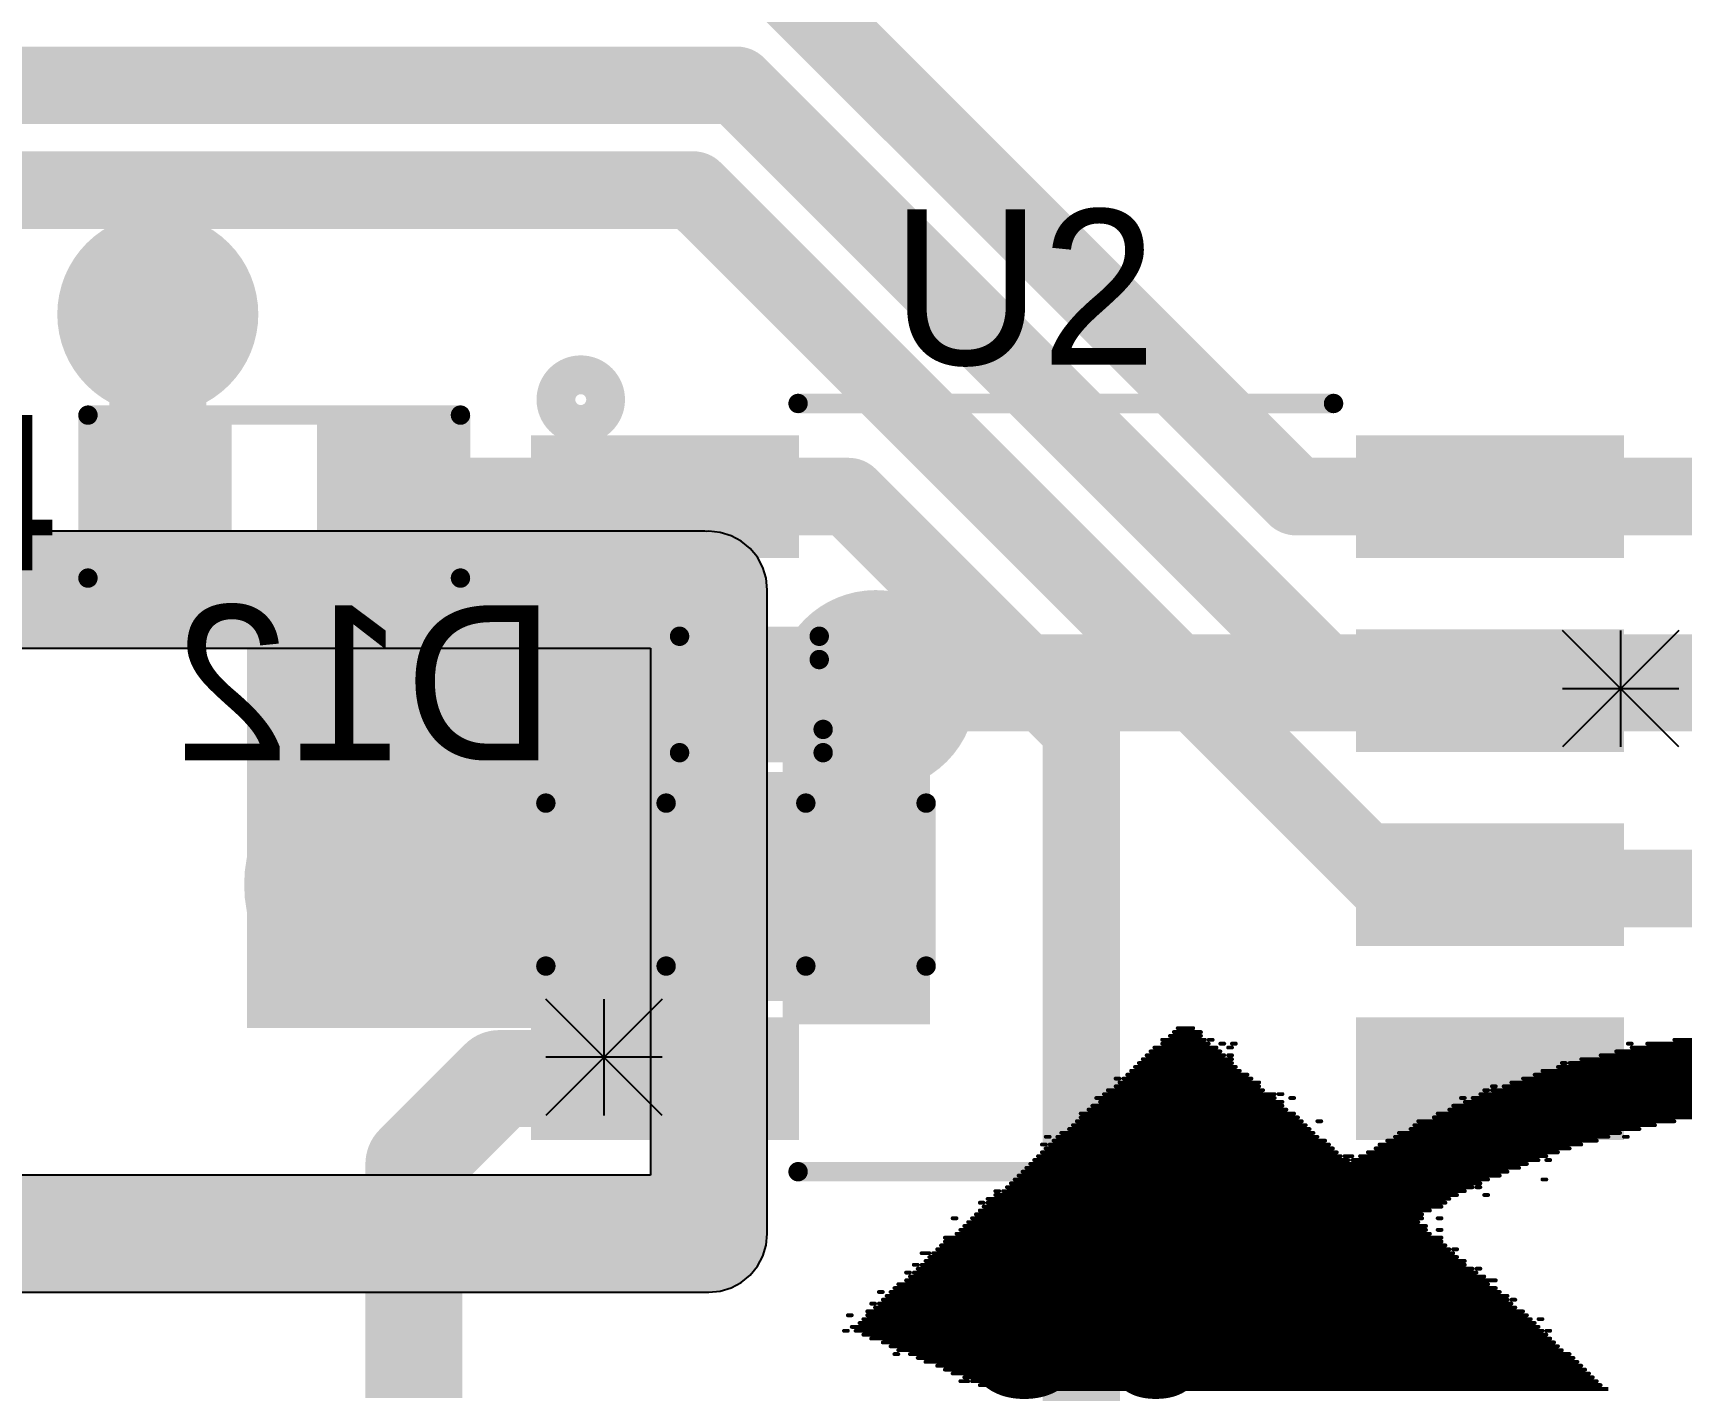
# Model space of a CAD drawing. Header units: millimetres. Extents: x 2.17 to 4.96, y 1.49 to 4.34.
# Drawn here: x 3.3208 to 3.7455, y 3.6315 to 3.9805 of the extents above; entities that cross this region are included whole.
import ezdxf

# ---------------------------------------------------------------- set-up
doc = ezdxf.new("R2010")
doc.units = ezdxf.units.MM
doc.header["$MEASUREMENT"] = 0
for name, color, linetype in [('BottomLayer', 5, 'Continuous'), ('BottomOverlay', 54, 'Continuous'), ('BottomPaste', 16, 'Continuous'), ('BottomSolder', 6, 'Continuous'), ('InternalPlane1', 76, 'Continuous'), ('InternalPlane2', 16, 'Continuous'), ('Mechanical2', 216, 'Continuous'), ('MultiLayer', 9, 'Continuous'), ('TopLayer', 1, 'Continuous'), ('TopOverlay', 2, 'Continuous'), ('TopPaste', 8, 'Continuous'), ('TopSolder', 216, 'Continuous'), ('ViaHoleLayer', 16, 'Continuous')]:
    doc.layers.add(name, color=color, linetype=linetype)

# ---------------------------------------------------------------- blocks, each defined once
blk = doc.blocks.new('SOIC_8_7')
at = {"layer": 'TopLayer'}
for points in [[(-0.13681, 0.08681), (-0.13681, 0.06319), (-0.07579, 0.08681), (-0.07579, 0.06319)], [(0.07579, 0.08681), (0.07579, 0.06319), (0.13681, 0.08681), (0.13681, 0.06319)], [(-0.13681, 0.03681), (-0.13681, 0.01319), (-0.07579, 0.03681), (-0.07579, 0.01319)], [(0.07579, 0.03681), (0.07579, 0.01319), (0.13681, 0.03681), (0.13681, 0.01319)], [(-0.13681, -0.01319), (-0.13681, -0.03681), (-0.07579, -0.01319), (-0.07579, -0.03681)], [(0.07579, -0.01319), (0.07579, -0.03681), (0.13681, -0.01319), (0.13681, -0.03681)], [(-0.13681, -0.06319), (-0.13681, -0.08681), (-0.07579, -0.06319), (-0.07579, -0.08681)], [(0.07579, -0.06319), (0.07579, -0.08681), (0.13681, -0.06319), (0.13681, -0.08681)]]:
    blk.add_solid(points, dxfattribs=at)
at = {"layer": 'TopOverlay'}
for points, const_width in [([(-0.1216, 0.1, 1), (-0.1344, 0.1, 1)], 0.01), ([(-0.1369, 0.1, 1), (-0.1319, 0.1, 1)], 0.005), ([(-0.1241, 0.1, 1), (-0.1191, 0.1, 1)], 0.005), ([(-0.07325, 0.099, 1), (-0.07075, 0.099, 1)], 0.0025), ([(0.06475, 0.099, 1), (0.06725, 0.099, 1)], 0.0025), ([(-0.07325, -0.099, 1), (-0.07075, -0.099, 1)], 0.0025), ([(0.06475, -0.099, 1), (0.06725, -0.099, 1)], 0.0025)]:
    blk.add_lwpolyline(points, format="xyb", close=True, dxfattribs=dict(at, const_width=const_width))
at = {"layer": 'TopOverlay', "const_width": 0.005}
for points in [[(-0.072, 0.099), (0.066, 0.099)], [(-0.072, -0.099), (0.066, -0.099)]]:
    blk.add_lwpolyline(points, dxfattribs=at)
at = {"layer": 'TopPaste'}
for points in [[(-0.13681, 0.08681), (-0.13681, 0.06319), (-0.07579, 0.08681), (-0.07579, 0.06319)], [(0.07579, 0.08681), (0.07579, 0.06319), (0.13681, 0.08681), (0.13681, 0.06319)], [(-0.13681, 0.03681), (-0.13681, 0.01319), (-0.07579, 0.03681), (-0.07579, 0.01319)], [(0.07579, 0.03681), (0.07579, 0.01319), (0.13681, 0.03681), (0.13681, 0.01319)], [(-0.13681, -0.01319), (-0.13681, -0.03681), (-0.07579, -0.01319), (-0.07579, -0.03681)], [(0.07579, -0.01319), (0.07579, -0.03681), (0.13681, -0.01319), (0.13681, -0.03681)], [(-0.13681, -0.06319), (-0.13681, -0.08681), (-0.07579, -0.06319), (-0.07579, -0.08681)], [(0.07579, -0.06319), (0.07579, -0.08681), (0.13681, -0.06319), (0.13681, -0.08681)]]:
    blk.add_solid(points, dxfattribs=at)
at = {"layer": 'TopSolder'}
for points in [[(-0.14081, 0.09081), (-0.14081, 0.05919), (-0.07179, 0.09081), (-0.07179, 0.05919)], [(0.07179, 0.09081), (0.07179, 0.05919), (0.14081, 0.09081), (0.14081, 0.05919)], [(-0.14081, 0.04081), (-0.14081, 0.00919), (-0.07179, 0.04081), (-0.07179, 0.00919)], [(0.07179, 0.04081), (0.07179, 0.00919), (0.14081, 0.04081), (0.14081, 0.00919)], [(-0.14081, -0.00919), (-0.14081, -0.04081), (-0.07179, -0.00919), (-0.07179, -0.04081)], [(0.07179, -0.00919), (0.07179, -0.04081), (0.14081, -0.00919), (0.14081, -0.04081)], [(-0.14081, -0.05919), (-0.14081, -0.09081), (-0.07179, -0.05919), (-0.07179, -0.09081)], [(0.07179, -0.05919), (0.07179, -0.09081), (0.14081, -0.05919), (0.14081, -0.09081)]]:
    blk.add_solid(points, dxfattribs=at)
blk = doc.blocks.new('R__0603_22')
at = {"layer": 'TopLayer'}
for points in [[(-0.045, 0.0175), (-0.045, -0.0175), (-0.015, 0.0175), (-0.015, -0.0175)], [(0.015, 0.0175), (0.015, -0.0175), (0.045, 0.0175), (0.045, -0.0175)]]:
    blk.add_solid(points, dxfattribs=at)
at = {"layer": 'TopOverlay', "const_width": 0.005}
for points in [[(0.048, 0.021), (-0.048, 0.021)], [(-0.048, 0.021), (-0.048, -0.021)], [(0.048, 0.021), (0.048, -0.021)], [(0.048, -0.021), (-0.048, -0.021)]]:
    blk.add_lwpolyline(points, dxfattribs=at)
at = {"layer": 'TopOverlay', "const_width": 0.0025}
for points in [[(-0.04925, 0.021, 1), (-0.04675, 0.021, 1)], [(-0.04925, 0.021, 1), (-0.04675, 0.021, 1)], [(0.04675, 0.021, 1), (0.04925, 0.021, 1)], [(0.04675, 0.021, 1), (0.04925, 0.021, 1)], [(-0.04925, -0.021, 1), (-0.04675, -0.021, 1)], [(-0.04925, -0.021, 1), (-0.04675, -0.021, 1)], [(0.04675, -0.021, 1), (0.04925, -0.021, 1)], [(0.04675, -0.021, 1), (0.04925, -0.021, 1)]]:
    blk.add_lwpolyline(points, format="xyb", close=True, dxfattribs=at)
at = {"layer": 'TopPaste'}
for points in [[(-0.045, 0.0175), (-0.045, -0.0175), (-0.015, 0.0175), (-0.015, -0.0175)], [(0.015, 0.0175), (0.015, -0.0175), (0.045, 0.0175), (0.045, -0.0175)]]:
    blk.add_solid(points, dxfattribs=at)
at = {"layer": 'TopSolder'}
for points in [[(-0.049, 0.0215), (-0.049, -0.0215), (-0.011, 0.0215), (-0.011, -0.0215)], [(0.011, 0.0215), (0.011, -0.0215), (0.049, 0.0215), (0.049, -0.0215)]]:
    blk.add_solid(points, dxfattribs=at)
blk = doc.blocks.new('SOD_923_B_27')
at = {"layer": 'BottomLayer'}
for points in [[(-0.00945, 0.00531), (-0.02362, 0.00531), (-0.00945, -0.00531), (-0.02362, -0.00531)], [(0.02362, 0.00531), (0.00945, 0.00531), (0.02362, -0.00531), (0.00945, -0.00531)]]:
    blk.add_solid(points, dxfattribs=at)
at = {"layer": 'BottomOverlay', "const_width": 0.005}
for points in [[(-0.019, 0.015), (0.017, 0.015)], [(0.017, 0.009), (0.017, 0.015)], [(0.018, -0.015), (0.018, -0.009)], [(-0.019, -0.015), (0.018, -0.015)]]:
    blk.add_lwpolyline(points, dxfattribs=at)
at = {"layer": 'BottomOverlay', "const_width": 0.0025}
for points in [[(-0.02025, 0.015, 1), (-0.01775, 0.015, 1)], [(0.01575, 0.015, 1), (0.01825, 0.015, 1)], [(0.01575, 0.015, 1), (0.01825, 0.015, 1)], [(0.01575, 0.009, 1), (0.01825, 0.009, 1)], [(0.01675, -0.009, 1), (0.01925, -0.009, 1)], [(-0.02025, -0.015, 1), (-0.01775, -0.015, 1)], [(0.01675, -0.015, 1), (0.01925, -0.015, 1)], [(0.01675, -0.015, 1), (0.01925, -0.015, 1)]]:
    blk.add_lwpolyline(points, format="xyb", close=True, dxfattribs=at)
at = {"layer": 'BottomOverlay'}
for points in [[(-0.04401, 0.007), (-0.01701, 0.007), (-0.04401, 0.017), (-0.01701, 0.017)], [(-0.04401, -0.017), (-0.02501, -0.017), (-0.04401, 0.017), (-0.02501, 0.017)], [(-0.04401, -0.017), (-0.01701, -0.017), (-0.04401, -0.007), (-0.01701, -0.007)]]:
    blk.add_solid(points, dxfattribs=at)
at = {"layer": 'BottomPaste'}
for points in [[(-0.00945, 0.00531), (-0.02362, 0.00531), (-0.00945, -0.00531), (-0.02362, -0.00531)], [(0.02362, 0.00531), (0.00945, 0.00531), (0.02362, -0.00531), (0.00945, -0.00531)]]:
    blk.add_solid(points, dxfattribs=at)
at = {"layer": 'BottomSolder'}
for points in [[(-0.00545, 0.00931), (-0.02762, 0.00931), (-0.00545, -0.00931), (-0.02762, -0.00931)], [(0.02762, 0.00931), (0.00545, 0.00931), (0.02762, -0.00931), (0.00545, -0.00931)]]:
    blk.add_solid(points, dxfattribs=at)
blk = doc.blocks.new('C__0603_B_30')
at = {"layer": 'BottomLayer'}
for points in [[(-0.015, -0.0175), (-0.015, 0.0175), (-0.045, -0.0175), (-0.045, 0.0175)], [(0.045, -0.0175), (0.045, 0.0175), (0.015, -0.0175), (0.015, 0.0175)]]:
    blk.add_solid(points, dxfattribs=at)
at = {"layer": 'BottomOverlay', "const_width": 0.005}
for points in [[(-0.049, -0.021), (-0.049, 0.021)], [(-0.049, 0.021), (-0.018, 0.021)], [(0.018, 0.021), (0.049, 0.021)], [(0.049, -0.021), (0.049, 0.021)], [(-0.049, -0.021), (-0.018, -0.021)], [(0.018, -0.021), (0.049, -0.021)]]:
    blk.add_lwpolyline(points, dxfattribs=at)
at = {"layer": 'BottomOverlay', "const_width": 0.0025}
for points in [[(-0.05025, 0.021, 1), (-0.04775, 0.021, 1)], [(-0.05025, 0.021, 1), (-0.04775, 0.021, 1)], [(-0.01925, 0.021, 1), (-0.01675, 0.021, 1)], [(0.01675, 0.021, 1), (0.01925, 0.021, 1)], [(0.04775, 0.021, 1), (0.05025, 0.021, 1)], [(0.04775, 0.021, 1), (0.05025, 0.021, 1)], [(-0.05025, -0.021, 1), (-0.04775, -0.021, 1)], [(-0.05025, -0.021, 1), (-0.04775, -0.021, 1)], [(-0.01925, -0.021, 1), (-0.01675, -0.021, 1)], [(0.01675, -0.021, 1), (0.01925, -0.021, 1)], [(0.04775, -0.021, 1), (0.05025, -0.021, 1)], [(0.04775, -0.021, 1), (0.05025, -0.021, 1)]]:
    blk.add_lwpolyline(points, format="xyb", close=True, dxfattribs=at)
at = {"layer": 'BottomPaste'}
for points in [[(-0.015, -0.0175), (-0.015, 0.0175), (-0.045, -0.0175), (-0.045, 0.0175)], [(0.045, -0.0175), (0.045, 0.0175), (0.015, -0.0175), (0.015, 0.0175)]]:
    blk.add_solid(points, dxfattribs=at)
at = {"layer": 'BottomSolder'}
for points in [[(-0.01264, -0.01986), (-0.01264, 0.01986), (-0.04736, -0.01986), (-0.04736, 0.01986)], [(0.04736, -0.01986), (0.04736, 0.01986), (0.01264, -0.01986), (0.01264, 0.01986)]]:
    blk.add_solid(points, dxfattribs=at)

msp = doc.modelspace()

# ---------------------------------------------------------------- linework, layer by layer
at = {"layer": 'BottomLayer'}
for points, const_width in [([(3.34709, 3.908, 1), (3.35891, 3.908, 1)], 0.01181), ([(3.53209, 3.811, 1), (3.54391, 3.811, 1)], 0.01181), ([(3.53975, 3.811, 1), (3.55225, 3.811, 1)], 0.0125), ([(3.54175, 3.813, 1), (3.55425, 3.813, 1)], 0.0125), ([(3.54175, 3.813, 1), (3.55425, 3.813, 1)], 0.0125), ([(3.39525, 3.761, 1), (3.42675, 3.761, 1)], 0.0315), ([(3.3985, 3.761, 1), (3.4235, 3.761, 1)], 0.025), ([(3.4595, 3.761, 1), (3.4845, 3.761, 1)], 0.025)]:
    msp.add_lwpolyline(points, format="xyb", close=True, dxfattribs=dict(at, const_width=const_width))
for points, const_width in [([(3.546, 3.811), (3.548, 3.813)], 0.025), ([(3.548, 3.813), (3.772, 3.813)], 0.025), ([(3.411, 3.761), (3.472, 3.761)], 0.05)]:
    msp.add_lwpolyline(points, dxfattribs=dict(at, const_width=const_width))
for points in [[(3.376, 3.724), (3.499, 3.724), (3.376, 3.827), (3.499, 3.827)], [(3.514, 3.725), (3.552, 3.725), (3.514, 3.827), (3.552, 3.827)]]:
    msp.add_solid(points, dxfattribs=at)
at = {"layer": 'BottomOverlay'}
for p, q in [((3.745, 3.82649), (3.71501, 3.7965)), ((3.745, 3.7965), (3.71501, 3.82649)), ((3.73, 3.7965), (3.73, 3.82649)), ((3.745, 3.81149), (3.71501, 3.81149)), ((3.483, 3.73149), (3.45301, 3.7015)), ((3.483, 3.7015), (3.45301, 3.73149)), ((3.468, 3.7015), (3.468, 3.73149)), ((3.483, 3.71649), (3.45301, 3.71649))]:
    msp.add_line(p, q, dxfattribs=at)
at = {"layer": 'BottomOverlay', "const_width": 0.001}
for points in [[(3.61183, 3.721), (3.62283, 3.721)], [(3.61383, 3.722), (3.62183, 3.722)], [(3.61483, 3.723), (3.62183, 3.723)], [(3.61583, 3.724), (3.61983, 3.724)], [(3.62383, 3.721), (3.62483, 3.721)], [(3.74383, 3.721), (3.81783, 3.721)], [(3.60683, 3.716), (3.62983, 3.716)], [(3.60783, 3.717), (3.62783, 3.717)], [(3.60883, 3.718), (3.62683, 3.718)], [(3.60983, 3.719), (3.62583, 3.719)], [(3.61183, 3.72), (3.62383, 3.72)], [(3.62683, 3.72), (3.62783, 3.72)], [(3.62883, 3.719), (3.62983, 3.719)], [(3.62883, 3.717), (3.62983, 3.717)], [(3.62983, 3.72), (3.63083, 3.72)], [(3.71983, 3.716), (3.84183, 3.716)], [(3.72483, 3.717), (3.83783, 3.717)], [(3.72883, 3.718), (3.83383, 3.718)], [(3.73183, 3.72), (3.73283, 3.72)], [(3.73283, 3.719), (3.82983, 3.719)], [(3.73683, 3.72), (3.82483, 3.72)], [(3.60283, 3.712), (3.63383, 3.712)], [(3.60383, 3.713), (3.63183, 3.713)], [(3.60483, 3.714), (3.63083, 3.714)], [(3.60583, 3.715), (3.62983, 3.715)], [(3.70783, 3.712), (3.85583, 3.712)], [(3.70983, 3.713), (3.85183, 3.713)], [(3.71383, 3.714), (3.84883, 3.714)], [(3.71483, 3.715), (3.71583, 3.715)], [(3.71683, 3.715), (3.84583, 3.715)], [(3.59783, 3.708), (3.63783, 3.708)], [(3.59983, 3.711), (3.60083, 3.711)], [(3.59983, 3.709), (3.63683, 3.709)], [(3.60083, 3.71), (3.63683, 3.71)], [(3.60183, 3.711), (3.63483, 3.711)], [(3.69483, 3.708), (3.69583, 3.708)], [(3.69683, 3.709), (3.69783, 3.709)], [(3.69683, 3.708), (3.86583, 3.708)], [(3.69983, 3.709), (3.86283, 3.709)], [(3.70183, 3.71), (3.85983, 3.71)], [(3.70483, 3.711), (3.85783, 3.711)], [(3.59383, 3.704), (3.64283, 3.704)], [(3.59483, 3.706), (3.64083, 3.706)], [(3.59583, 3.705), (3.64283, 3.705)], [(3.59683, 3.707), (3.64083, 3.707)], [(3.64183, 3.707), (3.64283, 3.707)], [(3.64483, 3.706), (3.64583, 3.706)], [(3.68683, 3.704), (3.87583, 3.704)], [(3.68883, 3.706), (3.68983, 3.706)], [(3.68983, 3.705), (3.87283, 3.705)], [(3.69183, 3.706), (3.87083, 3.706)], [(3.69383, 3.707), (3.86883, 3.707)], [(3.58883, 3.699), (3.64883, 3.699)], [(3.58983, 3.7), (3.64783, 3.7)], [(3.59083, 3.702), (3.64583, 3.702)], [(3.59083, 3.701), (3.64683, 3.701)], [(3.59283, 3.703), (3.64383, 3.703)], [(3.65183, 3.7), (3.65283, 3.7)], [(3.67683, 3.699), (3.73883, 3.699)], [(3.67783, 3.7), (3.74383, 3.7)], [(3.68183, 3.701), (3.75083, 3.701)], [(3.68283, 3.702), (3.75883, 3.702)], [(3.68583, 3.703), (3.76783, 3.703)], [(3.58183, 3.696), (3.58283, 3.696)], [(3.58383, 3.695), (3.65383, 3.695)], [(3.58483, 3.696), (3.65183, 3.696)], [(3.58583, 3.697), (3.65083, 3.697)], [(3.58783, 3.698), (3.64983, 3.698)], [(3.66983, 3.695), (3.72383, 3.695)], [(3.67183, 3.696), (3.72683, 3.696)], [(3.67283, 3.697), (3.72983, 3.697)], [(3.67583, 3.698), (3.73483, 3.698)], [(3.73083, 3.696), (3.73183, 3.696)], [(3.57983, 3.691), (3.65783, 3.691)], [(3.58083, 3.694), (3.58183, 3.694)], [(3.58083, 3.692), (3.65683, 3.692)], [(3.58183, 3.693), (3.65583, 3.693)], [(3.58283, 3.694), (3.65483, 3.694)], [(3.65883, 3.691), (3.66083, 3.691)], [(3.66283, 3.691), (3.71083, 3.691)], [(3.66483, 3.692), (3.71383, 3.692)], [(3.66683, 3.693), (3.71683, 3.693)], [(3.66783, 3.694), (3.71983, 3.694)], [(3.57583, 3.687), (3.70083, 3.687)], [(3.57683, 3.688), (3.70383, 3.688)], [(3.57783, 3.689), (3.70583, 3.689)], [(3.57883, 3.69), (3.65983, 3.69)], [(3.66083, 3.69), (3.70883, 3.69)], [(3.71083, 3.69), (3.71183, 3.69)], [(3.56883, 3.682), (3.56983, 3.682)], [(3.57083, 3.682), (3.68983, 3.682)], [(3.57183, 3.683), (3.69183, 3.683)], [(3.57283, 3.684), (3.69383, 3.684)], [(3.57383, 3.685), (3.69583, 3.685)], [(3.57483, 3.686), (3.69883, 3.686)], [(3.69283, 3.683), (3.69383, 3.683)], [(3.70983, 3.685), (3.71083, 3.685)], [(3.56483, 3.679), (3.56583, 3.679)], [(3.56583, 3.678), (3.68383, 3.678)], [(3.56683, 3.68), (3.68583, 3.68)], [(3.56683, 3.679), (3.68483, 3.679)], [(3.56883, 3.681), (3.68783, 3.681)], [(3.69483, 3.681), (3.69583, 3.681)], [(3.55783, 3.675), (3.55883, 3.675)], [(3.56183, 3.674), (3.67783, 3.674)], [(3.56283, 3.675), (3.67883, 3.675)], [(3.56383, 3.676), (3.67883, 3.676)], [(3.56483, 3.677), (3.68083, 3.677)], [(3.68283, 3.675), (3.68383, 3.675)], [(3.55583, 3.67), (3.68383, 3.67)], [(3.55883, 3.671), (3.68083, 3.671)], [(3.55983, 3.672), (3.67983, 3.672)], [(3.56083, 3.673), (3.67983, 3.673)], [(3.68283, 3.672), (3.68383, 3.672)], [(3.54983, 3.666), (3.55183, 3.666)], [(3.55183, 3.665), (3.68783, 3.665)], [(3.55283, 3.666), (3.68683, 3.666)], [(3.55383, 3.667), (3.68583, 3.667)], [(3.55483, 3.668), (3.68483, 3.668)], [(3.55583, 3.669), (3.68383, 3.669)], [(3.68683, 3.667), (3.68783, 3.667)], [(3.54583, 3.661), (3.54683, 3.661)], [(3.54783, 3.663), (3.54883, 3.663)], [(3.54783, 3.661), (3.69283, 3.661)], [(3.54883, 3.662), (3.69183, 3.662)], [(3.54983, 3.663), (3.68983, 3.663)], [(3.55083, 3.664), (3.68983, 3.664)], [(3.69283, 3.662), (3.69383, 3.662)], [(3.54283, 3.657), (3.69783, 3.657)], [(3.54383, 3.658), (3.69583, 3.658)], [(3.54583, 3.659), (3.69783, 3.659)], [(3.54683, 3.66), (3.69483, 3.66)], [(3.53683, 3.653), (3.53783, 3.653)], [(3.53883, 3.656), (3.53983, 3.656)], [(3.53883, 3.653), (3.70183, 3.653)], [(3.53983, 3.654), (3.70083, 3.654)], [(3.54083, 3.655), (3.70083, 3.655)], [(3.54183, 3.656), (3.69883, 3.656)], [(3.70183, 3.654), (3.70283, 3.654)], [(3.53083, 3.65), (3.53183, 3.65)], [(3.53383, 3.648), (3.70783, 3.648)], [(3.53483, 3.649), (3.70683, 3.649)], [(3.53583, 3.651), (3.70483, 3.651)], [(3.53583, 3.65), (3.70583, 3.65)], [(3.53783, 3.652), (3.70283, 3.652)], [(3.70883, 3.649), (3.70983, 3.649)], [(3.52983, 3.646), (3.53083, 3.646)], [(3.53183, 3.647), (3.70883, 3.647)], [(3.53283, 3.646), (3.70983, 3.646)], [(3.53483, 3.645), (3.71083, 3.645)], [(3.53683, 3.644), (3.71183, 3.644)], [(3.71083, 3.646), (3.71183, 3.646)], [(3.53983, 3.643), (3.71283, 3.643)], [(3.54183, 3.642), (3.71383, 3.642)], [(3.54283, 3.64), (3.54383, 3.64)], [(3.54383, 3.641), (3.71483, 3.641)], [(3.54683, 3.64), (3.71683, 3.64)], [(3.54883, 3.639), (3.71783, 3.639)], [(3.55083, 3.638), (3.71883, 3.638)], [(3.55383, 3.637), (3.71983, 3.637)], [(3.55583, 3.636), (3.72083, 3.636)], [(3.55783, 3.635), (3.72183, 3.635)], [(3.55983, 3.633), (3.56183, 3.633)], [(3.56083, 3.634), (3.72283, 3.634)], [(3.56283, 3.633), (3.72383, 3.633)], [(3.56483, 3.632), (3.72483, 3.632)], [(3.56783, 3.631), (3.72683, 3.631)]]:
    msp.add_lwpolyline(points, dxfattribs=at)
at = {"layer": 'BottomOverlay', "const_width": 0.0005}
for points in [[(3.61158, 3.721, 1), (3.61208, 3.721, 1)], [(3.61358, 3.722, 1), (3.61408, 3.722, 1)], [(3.61458, 3.723, 1), (3.61508, 3.723, 1)], [(3.61558, 3.724, 1), (3.61608, 3.724, 1)], [(3.61958, 3.724, 1), (3.62008, 3.724, 1)], [(3.62158, 3.723, 1), (3.62208, 3.723, 1)], [(3.62158, 3.722, 1), (3.62208, 3.722, 1)], [(3.62258, 3.721, 1), (3.62308, 3.721, 1)], [(3.62358, 3.721, 1), (3.62408, 3.721, 1)], [(3.62458, 3.721, 1), (3.62508, 3.721, 1)], [(3.74358, 3.721, 1), (3.74408, 3.721, 1)], [(3.60658, 3.716, 1), (3.60708, 3.716, 1)], [(3.60758, 3.717, 1), (3.60808, 3.717, 1)], [(3.60858, 3.718, 1), (3.60908, 3.718, 1)], [(3.60958, 3.719, 1), (3.61008, 3.719, 1)], [(3.61158, 3.72, 1), (3.61208, 3.72, 1)], [(3.62358, 3.72, 1), (3.62408, 3.72, 1)], [(3.62558, 3.719, 1), (3.62608, 3.719, 1)], [(3.62658, 3.72, 1), (3.62708, 3.72, 1)], [(3.62658, 3.718, 1), (3.62708, 3.718, 1)], [(3.62758, 3.72, 1), (3.62808, 3.72, 1)], [(3.62758, 3.717, 1), (3.62808, 3.717, 1)], [(3.62858, 3.719, 1), (3.62908, 3.719, 1)], [(3.62858, 3.717, 1), (3.62908, 3.717, 1)], [(3.62958, 3.72, 1), (3.63008, 3.72, 1)], [(3.62958, 3.719, 1), (3.63008, 3.719, 1)], [(3.62958, 3.717, 1), (3.63008, 3.717, 1)], [(3.62958, 3.716, 1), (3.63008, 3.716, 1)], [(3.63058, 3.72, 1), (3.63108, 3.72, 1)], [(3.71958, 3.716, 1), (3.72008, 3.716, 1)], [(3.72458, 3.717, 1), (3.72508, 3.717, 1)], [(3.72858, 3.718, 1), (3.72908, 3.718, 1)], [(3.73158, 3.72, 1), (3.73208, 3.72, 1)], [(3.73258, 3.72, 1), (3.73308, 3.72, 1)], [(3.73258, 3.719, 1), (3.73308, 3.719, 1)], [(3.73658, 3.72, 1), (3.73708, 3.72, 1)], [(3.60258, 3.712, 1), (3.60308, 3.712, 1)], [(3.60358, 3.713, 1), (3.60408, 3.713, 1)], [(3.60458, 3.714, 1), (3.60508, 3.714, 1)], [(3.60558, 3.715, 1), (3.60608, 3.715, 1)], [(3.62958, 3.715, 1), (3.63008, 3.715, 1)], [(3.63058, 3.714, 1), (3.63108, 3.714, 1)], [(3.63158, 3.713, 1), (3.63208, 3.713, 1)], [(3.63358, 3.712, 1), (3.63408, 3.712, 1)], [(3.70758, 3.712, 1), (3.70808, 3.712, 1)], [(3.70958, 3.713, 1), (3.71008, 3.713, 1)], [(3.71358, 3.714, 1), (3.71408, 3.714, 1)], [(3.71458, 3.715, 1), (3.71508, 3.715, 1)], [(3.71558, 3.715, 1), (3.71608, 3.715, 1)], [(3.71658, 3.715, 1), (3.71708, 3.715, 1)], [(3.59758, 3.708, 1), (3.59808, 3.708, 1)], [(3.59958, 3.711, 1), (3.60008, 3.711, 1)], [(3.59958, 3.709, 1), (3.60008, 3.709, 1)], [(3.60058, 3.711, 1), (3.60108, 3.711, 1)], [(3.60058, 3.71, 1), (3.60108, 3.71, 1)], [(3.60158, 3.711, 1), (3.60208, 3.711, 1)], [(3.63458, 3.711, 1), (3.63508, 3.711, 1)], [(3.63658, 3.71, 1), (3.63708, 3.71, 1)], [(3.63658, 3.709, 1), (3.63708, 3.709, 1)], [(3.63758, 3.708, 1), (3.63808, 3.708, 1)], [(3.69458, 3.708, 1), (3.69508, 3.708, 1)], [(3.69558, 3.708, 1), (3.69608, 3.708, 1)], [(3.69658, 3.709, 1), (3.69708, 3.709, 1)], [(3.69658, 3.708, 1), (3.69708, 3.708, 1)], [(3.69758, 3.709, 1), (3.69808, 3.709, 1)], [(3.69958, 3.709, 1), (3.70008, 3.709, 1)], [(3.70158, 3.71, 1), (3.70208, 3.71, 1)], [(3.70458, 3.711, 1), (3.70508, 3.711, 1)], [(3.59358, 3.704, 1), (3.59408, 3.704, 1)], [(3.59458, 3.706, 1), (3.59508, 3.706, 1)], [(3.59558, 3.705, 1), (3.59608, 3.705, 1)], [(3.59658, 3.707, 1), (3.59708, 3.707, 1)], [(3.64058, 3.707, 1), (3.64108, 3.707, 1)], [(3.64058, 3.706, 1), (3.64108, 3.706, 1)], [(3.64158, 3.707, 1), (3.64208, 3.707, 1)], [(3.64258, 3.707, 1), (3.64308, 3.707, 1)], [(3.64258, 3.705, 1), (3.64308, 3.705, 1)], [(3.64258, 3.704, 1), (3.64308, 3.704, 1)], [(3.64458, 3.706, 1), (3.64508, 3.706, 1)], [(3.64558, 3.706, 1), (3.64608, 3.706, 1)], [(3.68658, 3.704, 1), (3.68708, 3.704, 1)], [(3.68858, 3.706, 1), (3.68908, 3.706, 1)], [(3.68958, 3.706, 1), (3.69008, 3.706, 1)], [(3.68958, 3.705, 1), (3.69008, 3.705, 1)], [(3.69158, 3.706, 1), (3.69208, 3.706, 1)], [(3.69358, 3.707, 1), (3.69408, 3.707, 1)], [(3.58858, 3.699, 1), (3.58908, 3.699, 1)], [(3.58958, 3.7, 1), (3.59008, 3.7, 1)], [(3.59058, 3.702, 1), (3.59108, 3.702, 1)], [(3.59058, 3.701, 1), (3.59108, 3.701, 1)], [(3.59258, 3.703, 1), (3.59308, 3.703, 1)], [(3.64358, 3.703, 1), (3.64408, 3.703, 1)], [(3.64558, 3.702, 1), (3.64608, 3.702, 1)], [(3.64658, 3.701, 1), (3.64708, 3.701, 1)], [(3.64758, 3.7, 1), (3.64808, 3.7, 1)], [(3.64858, 3.699, 1), (3.64908, 3.699, 1)], [(3.65158, 3.7, 1), (3.65208, 3.7, 1)], [(3.65258, 3.7, 1), (3.65308, 3.7, 1)], [(3.67658, 3.699, 1), (3.67708, 3.699, 1)], [(3.67758, 3.7, 1), (3.67808, 3.7, 1)], [(3.68158, 3.701, 1), (3.68208, 3.701, 1)], [(3.68258, 3.702, 1), (3.68308, 3.702, 1)], [(3.68558, 3.703, 1), (3.68608, 3.703, 1)], [(3.73858, 3.699, 1), (3.73908, 3.699, 1)], [(3.74358, 3.7, 1), (3.74408, 3.7, 1)], [(3.58158, 3.696, 1), (3.58208, 3.696, 1)], [(3.58258, 3.696, 1), (3.58308, 3.696, 1)], [(3.58358, 3.695, 1), (3.58408, 3.695, 1)], [(3.58458, 3.696, 1), (3.58508, 3.696, 1)], [(3.58558, 3.697, 1), (3.58608, 3.697, 1)], [(3.58758, 3.698, 1), (3.58808, 3.698, 1)], [(3.64958, 3.698, 1), (3.65008, 3.698, 1)], [(3.65058, 3.697, 1), (3.65108, 3.697, 1)], [(3.65158, 3.696, 1), (3.65208, 3.696, 1)], [(3.65358, 3.695, 1), (3.65408, 3.695, 1)], [(3.66958, 3.695, 1), (3.67008, 3.695, 1)], [(3.67158, 3.696, 1), (3.67208, 3.696, 1)], [(3.67258, 3.697, 1), (3.67308, 3.697, 1)], [(3.67558, 3.698, 1), (3.67608, 3.698, 1)], [(3.72358, 3.695, 1), (3.72408, 3.695, 1)], [(3.72658, 3.696, 1), (3.72708, 3.696, 1)], [(3.72958, 3.697, 1), (3.73008, 3.697, 1)], [(3.73058, 3.696, 1), (3.73108, 3.696, 1)], [(3.73158, 3.696, 1), (3.73208, 3.696, 1)], [(3.73458, 3.698, 1), (3.73508, 3.698, 1)], [(3.57958, 3.691, 1), (3.58008, 3.691, 1)], [(3.58058, 3.694, 1), (3.58108, 3.694, 1)], [(3.58058, 3.692, 1), (3.58108, 3.692, 1)], [(3.58158, 3.694, 1), (3.58208, 3.694, 1)], [(3.58158, 3.693, 1), (3.58208, 3.693, 1)], [(3.58258, 3.694, 1), (3.58308, 3.694, 1)], [(3.65458, 3.694, 1), (3.65508, 3.694, 1)], [(3.65558, 3.693, 1), (3.65608, 3.693, 1)], [(3.65658, 3.692, 1), (3.65708, 3.692, 1)], [(3.65758, 3.691, 1), (3.65808, 3.691, 1)], [(3.65858, 3.691, 1), (3.65908, 3.691, 1)], [(3.66058, 3.691, 1), (3.66108, 3.691, 1)], [(3.66258, 3.691, 1), (3.66308, 3.691, 1)], [(3.66458, 3.692, 1), (3.66508, 3.692, 1)], [(3.66658, 3.693, 1), (3.66708, 3.693, 1)], [(3.66758, 3.694, 1), (3.66808, 3.694, 1)], [(3.71058, 3.691, 1), (3.71108, 3.691, 1)], [(3.71358, 3.692, 1), (3.71408, 3.692, 1)], [(3.71658, 3.693, 1), (3.71708, 3.693, 1)], [(3.71958, 3.694, 1), (3.72008, 3.694, 1)], [(3.57558, 3.687, 1), (3.57608, 3.687, 1)], [(3.57658, 3.688, 1), (3.57708, 3.688, 1)], [(3.57758, 3.689, 1), (3.57808, 3.689, 1)], [(3.57858, 3.69, 1), (3.57908, 3.69, 1)], [(3.65958, 3.69, 1), (3.66008, 3.69, 1)], [(3.66058, 3.69, 1), (3.66108, 3.69, 1)], [(3.70058, 3.687, 1), (3.70108, 3.687, 1)], [(3.70358, 3.688, 1), (3.70408, 3.688, 1)], [(3.70558, 3.689, 1), (3.70608, 3.689, 1)], [(3.70858, 3.69, 1), (3.70908, 3.69, 1)], [(3.71058, 3.69, 1), (3.71108, 3.69, 1)], [(3.71158, 3.69, 1), (3.71208, 3.69, 1)], [(3.56858, 3.682, 1), (3.56908, 3.682, 1)], [(3.56958, 3.682, 1), (3.57008, 3.682, 1)], [(3.57058, 3.682, 1), (3.57108, 3.682, 1)], [(3.57158, 3.683, 1), (3.57208, 3.683, 1)], [(3.57258, 3.684, 1), (3.57308, 3.684, 1)], [(3.57358, 3.685, 1), (3.57408, 3.685, 1)], [(3.57458, 3.686, 1), (3.57508, 3.686, 1)], [(3.68958, 3.682, 1), (3.69008, 3.682, 1)], [(3.69158, 3.683, 1), (3.69208, 3.683, 1)], [(3.69258, 3.683, 1), (3.69308, 3.683, 1)], [(3.69358, 3.684, 1), (3.69408, 3.684, 1)], [(3.69358, 3.683, 1), (3.69408, 3.683, 1)], [(3.69558, 3.685, 1), (3.69608, 3.685, 1)], [(3.69858, 3.686, 1), (3.69908, 3.686, 1)], [(3.70958, 3.685, 1), (3.71008, 3.685, 1)], [(3.71058, 3.685, 1), (3.71108, 3.685, 1)], [(3.56458, 3.679, 1), (3.56508, 3.679, 1)], [(3.56558, 3.679, 1), (3.56608, 3.679, 1)], [(3.56558, 3.678, 1), (3.56608, 3.678, 1)], [(3.56658, 3.68, 1), (3.56708, 3.68, 1)], [(3.56658, 3.679, 1), (3.56708, 3.679, 1)], [(3.56858, 3.681, 1), (3.56908, 3.681, 1)], [(3.68358, 3.678, 1), (3.68408, 3.678, 1)], [(3.68458, 3.679, 1), (3.68508, 3.679, 1)], [(3.68558, 3.68, 1), (3.68608, 3.68, 1)], [(3.68758, 3.681, 1), (3.68808, 3.681, 1)], [(3.69458, 3.681, 1), (3.69508, 3.681, 1)], [(3.69558, 3.681, 1), (3.69608, 3.681, 1)], [(3.55758, 3.675, 1), (3.55808, 3.675, 1)], [(3.55858, 3.675, 1), (3.55908, 3.675, 1)], [(3.56158, 3.674, 1), (3.56208, 3.674, 1)], [(3.56258, 3.675, 1), (3.56308, 3.675, 1)], [(3.56358, 3.676, 1), (3.56408, 3.676, 1)], [(3.56458, 3.677, 1), (3.56508, 3.677, 1)], [(3.67758, 3.674, 1), (3.67808, 3.674, 1)], [(3.67858, 3.676, 1), (3.67908, 3.676, 1)], [(3.67858, 3.675, 1), (3.67908, 3.675, 1)], [(3.68058, 3.677, 1), (3.68108, 3.677, 1)], [(3.68258, 3.675, 1), (3.68308, 3.675, 1)], [(3.68358, 3.675, 1), (3.68408, 3.675, 1)], [(3.55558, 3.67, 1), (3.55608, 3.67, 1)], [(3.55858, 3.671, 1), (3.55908, 3.671, 1)], [(3.55958, 3.672, 1), (3.56008, 3.672, 1)], [(3.56058, 3.673, 1), (3.56108, 3.673, 1)], [(3.67958, 3.673, 1), (3.68008, 3.673, 1)], [(3.67958, 3.672, 1), (3.68008, 3.672, 1)], [(3.68058, 3.671, 1), (3.68108, 3.671, 1)], [(3.68258, 3.672, 1), (3.68308, 3.672, 1)], [(3.68358, 3.672, 1), (3.68408, 3.672, 1)], [(3.68358, 3.67, 1), (3.68408, 3.67, 1)], [(3.54958, 3.666, 1), (3.55008, 3.666, 1)], [(3.55158, 3.666, 1), (3.55208, 3.666, 1)], [(3.55158, 3.665, 1), (3.55208, 3.665, 1)], [(3.55258, 3.666, 1), (3.55308, 3.666, 1)], [(3.55358, 3.667, 1), (3.55408, 3.667, 1)], [(3.55458, 3.668, 1), (3.55508, 3.668, 1)], [(3.55558, 3.669, 1), (3.55608, 3.669, 1)], [(3.68358, 3.669, 1), (3.68408, 3.669, 1)], [(3.68458, 3.668, 1), (3.68508, 3.668, 1)], [(3.68558, 3.667, 1), (3.68608, 3.667, 1)], [(3.68658, 3.667, 1), (3.68708, 3.667, 1)], [(3.68658, 3.666, 1), (3.68708, 3.666, 1)], [(3.68758, 3.667, 1), (3.68808, 3.667, 1)], [(3.68758, 3.665, 1), (3.68808, 3.665, 1)], [(3.54558, 3.661, 1), (3.54608, 3.661, 1)], [(3.54658, 3.661, 1), (3.54708, 3.661, 1)], [(3.54758, 3.663, 1), (3.54808, 3.663, 1)], [(3.54758, 3.661, 1), (3.54808, 3.661, 1)], [(3.54858, 3.663, 1), (3.54908, 3.663, 1)], [(3.54858, 3.662, 1), (3.54908, 3.662, 1)], [(3.54958, 3.663, 1), (3.55008, 3.663, 1)], [(3.55058, 3.664, 1), (3.55108, 3.664, 1)], [(3.68958, 3.664, 1), (3.69008, 3.664, 1)], [(3.68958, 3.663, 1), (3.69008, 3.663, 1)], [(3.69158, 3.662, 1), (3.69208, 3.662, 1)], [(3.69258, 3.662, 1), (3.69308, 3.662, 1)], [(3.69258, 3.661, 1), (3.69308, 3.661, 1)], [(3.69358, 3.662, 1), (3.69408, 3.662, 1)], [(3.54258, 3.657, 1), (3.54308, 3.657, 1)], [(3.54358, 3.658, 1), (3.54408, 3.658, 1)], [(3.54558, 3.659, 1), (3.54608, 3.659, 1)], [(3.54658, 3.66, 1), (3.54708, 3.66, 1)], [(3.69458, 3.66, 1), (3.69508, 3.66, 1)], [(3.69558, 3.658, 1), (3.69608, 3.658, 1)], [(3.69758, 3.659, 1), (3.69808, 3.659, 1)], [(3.69758, 3.657, 1), (3.69808, 3.657, 1)], [(3.53658, 3.653, 1), (3.53708, 3.653, 1)], [(3.53758, 3.653, 1), (3.53808, 3.653, 1)], [(3.53858, 3.656, 1), (3.53908, 3.656, 1)], [(3.53858, 3.653, 1), (3.53908, 3.653, 1)], [(3.53958, 3.656, 1), (3.54008, 3.656, 1)], [(3.53958, 3.654, 1), (3.54008, 3.654, 1)], [(3.54058, 3.655, 1), (3.54108, 3.655, 1)], [(3.54158, 3.656, 1), (3.54208, 3.656, 1)], [(3.69858, 3.656, 1), (3.69908, 3.656, 1)], [(3.70058, 3.655, 1), (3.70108, 3.655, 1)], [(3.70058, 3.654, 1), (3.70108, 3.654, 1)], [(3.70158, 3.654, 1), (3.70208, 3.654, 1)], [(3.70158, 3.653, 1), (3.70208, 3.653, 1)], [(3.70258, 3.654, 1), (3.70308, 3.654, 1)], [(3.53058, 3.65, 1), (3.53108, 3.65, 1)], [(3.53158, 3.65, 1), (3.53208, 3.65, 1)], [(3.53358, 3.648, 1), (3.53408, 3.648, 1)], [(3.53458, 3.649, 1), (3.53508, 3.649, 1)], [(3.53558, 3.651, 1), (3.53608, 3.651, 1)], [(3.53558, 3.65, 1), (3.53608, 3.65, 1)], [(3.53758, 3.652, 1), (3.53808, 3.652, 1)], [(3.70258, 3.652, 1), (3.70308, 3.652, 1)], [(3.70458, 3.651, 1), (3.70508, 3.651, 1)], [(3.70558, 3.65, 1), (3.70608, 3.65, 1)], [(3.70658, 3.649, 1), (3.70708, 3.649, 1)], [(3.70758, 3.648, 1), (3.70808, 3.648, 1)], [(3.70858, 3.649, 1), (3.70908, 3.649, 1)], [(3.70958, 3.649, 1), (3.71008, 3.649, 1)], [(3.52958, 3.646, 1), (3.53008, 3.646, 1)], [(3.53058, 3.646, 1), (3.53108, 3.646, 1)], [(3.53158, 3.647, 1), (3.53208, 3.647, 1)], [(3.53258, 3.646, 1), (3.53308, 3.646, 1)], [(3.53458, 3.645, 1), (3.53508, 3.645, 1)], [(3.53658, 3.644, 1), (3.53708, 3.644, 1)], [(3.70858, 3.647, 1), (3.70908, 3.647, 1)], [(3.70958, 3.646, 1), (3.71008, 3.646, 1)], [(3.71058, 3.646, 1), (3.71108, 3.646, 1)], [(3.71058, 3.645, 1), (3.71108, 3.645, 1)], [(3.71158, 3.646, 1), (3.71208, 3.646, 1)], [(3.71158, 3.644, 1), (3.71208, 3.644, 1)], [(3.53958, 3.643, 1), (3.54008, 3.643, 1)], [(3.54158, 3.642, 1), (3.54208, 3.642, 1)], [(3.54258, 3.64, 1), (3.54308, 3.64, 1)], [(3.54358, 3.641, 1), (3.54408, 3.641, 1)], [(3.54358, 3.64, 1), (3.54408, 3.64, 1)], [(3.54658, 3.64, 1), (3.54708, 3.64, 1)], [(3.71258, 3.643, 1), (3.71308, 3.643, 1)], [(3.71358, 3.642, 1), (3.71408, 3.642, 1)], [(3.71458, 3.641, 1), (3.71508, 3.641, 1)], [(3.71658, 3.64, 1), (3.71708, 3.64, 1)], [(3.54858, 3.639, 1), (3.54908, 3.639, 1)], [(3.55058, 3.638, 1), (3.55108, 3.638, 1)], [(3.55358, 3.637, 1), (3.55408, 3.637, 1)], [(3.55558, 3.636, 1), (3.55608, 3.636, 1)], [(3.71758, 3.639, 1), (3.71808, 3.639, 1)], [(3.71858, 3.638, 1), (3.71908, 3.638, 1)], [(3.71958, 3.637, 1), (3.72008, 3.637, 1)], [(3.72058, 3.636, 1), (3.72108, 3.636, 1)], [(3.55758, 3.635, 1), (3.55808, 3.635, 1)], [(3.55958, 3.633, 1), (3.56008, 3.633, 1)], [(3.56058, 3.634, 1), (3.56108, 3.634, 1)], [(3.56158, 3.633, 1), (3.56208, 3.633, 1)], [(3.56258, 3.633, 1), (3.56308, 3.633, 1)], [(3.56458, 3.632, 1), (3.56508, 3.632, 1)], [(3.72158, 3.635, 1), (3.72208, 3.635, 1)], [(3.72258, 3.634, 1), (3.72308, 3.634, 1)], [(3.72358, 3.633, 1), (3.72408, 3.633, 1)], [(3.72458, 3.632, 1), (3.72508, 3.632, 1)]]:
    msp.add_lwpolyline(points, format="xyb", close=True, dxfattribs=at)
at = {"layer": 'InternalPlane1'}
for p, q in [((3.494, 3.85207), (2.72, 3.85207)), ((3.4945, 3.85202), (3.494, 3.85207)), ((3.495, 3.85207), (3.4945, 3.85202)), ((3.49794, 3.85178), (3.495, 3.85207)), ((3.50077, 3.85093), (3.49794, 3.85178)), ((3.50337, 3.84953), (3.50077, 3.85093)), ((3.50566, 3.84766), (3.50337, 3.84953)), ((3.50753, 3.84537), (3.50566, 3.84766)), ((3.50893, 3.84277), (3.50753, 3.84537)), ((3.50978, 3.83994), (3.50893, 3.84277)), ((3.51007, 3.837), (3.50978, 3.83994)), ((3.51007, 3.671), (3.51007, 3.837)), ((2.73507, 3.82193), (3.47993, 3.82193)), ((3.47993, 3.82193), (3.47993, 3.68607)), ((3.47993, 3.68607), (2.881, 3.68607)), ((3.50978, 3.66806), (3.51007, 3.671)), ((3.50893, 3.66523), (3.50978, 3.66806)), ((3.50566, 3.66034), (3.50753, 3.66263)), ((3.50753, 3.66263), (3.50893, 3.66523)), ((3.49794, 3.65622), (3.50077, 3.65707)), ((3.50077, 3.65707), (3.50337, 3.65847)), ((3.50337, 3.65847), (3.50566, 3.66034)), ((2.89607, 3.65593), (3.495, 3.65593)), ((3.495, 3.65593), (3.49794, 3.65622))]:
    msp.add_line(p, q, dxfattribs=at)
at = {"layer": 'InternalPlane1', "const_width": 0.04}
msp.add_lwpolyline([(4.93976, 2.51612, -6.760445), (4.93618, 3.32971)], format="xyb", dxfattribs=at)
at = {"layer": 'InternalPlane1', "const_width": 0.03}
for points in [[(2.72, 3.837), (3.494, 3.837)], [(3.495, 3.671), (3.495, 3.837)], [(2.881, 3.671), (3.495, 3.671)]]:
    msp.add_lwpolyline(points, dxfattribs=at)
at = {"layer": 'InternalPlane1'}
for points, const_width in [([(3.4865, 3.837, 1), (3.5015, 3.837, 1)], 0.015), ([(3.4875, 3.837, 1), (3.5025, 3.837, 1)], 0.015), ([(3.52505, 3.811, 1), (3.55095, 3.811, 1)], 0.02591), ([(3.4875, 3.671, 1), (3.5025, 3.671, 1)], 0.015), ([(3.4875, 3.671, 1), (3.5025, 3.671, 1)], 0.015)]:
    msp.add_lwpolyline(points, format="xyb", close=True, dxfattribs=dict(at, const_width=const_width))
at = {"layer": 'InternalPlane2', "const_width": 0.04}
msp.add_lwpolyline([(4.93976, 2.51612, -6.760445), (4.93618, 3.32971)], format="xyb", dxfattribs=at)
at = {"layer": 'InternalPlane2'}
for points, const_width in [([(3.34005, 3.908, 1), (3.36595, 3.908, 1)], 0.02591), ([(3.39313, 3.761, 1), (3.42887, 3.761, 1)], 0.03575)]:
    msp.add_lwpolyline(points, format="xyb", close=True, dxfattribs=dict(at, const_width=const_width))
at = {"layer": 'Mechanical2', "const_width": 0.015}
msp.add_lwpolyline([(4.9336, 2.5218, -6.818913), (4.92995, 3.32439)], format="xyb", dxfattribs=at)
at = {"layer": 'MultiLayer'}
for points, const_width in [([(3.34709, 3.908, 1), (3.35891, 3.908, 1)], 0.01181), ([(3.53209, 3.811, 1), (3.54391, 3.811, 1)], 0.01181), ([(3.39525, 3.761, 1), (3.42675, 3.761, 1)], 0.0315)]:
    msp.add_lwpolyline(points, format="xyb", close=True, dxfattribs=dict(at, const_width=const_width))
at = {"layer": 'TopLayer'}
for points, const_width in [([(3.51337, 3.994), (3.64637, 3.861)], 0.02), ([(3.13818, 3.967), (3.50218, 3.967)], 0.02), ([(3.50218, 3.967), (3.65818, 3.811)], 0.02), ([(3.14937, 3.94), (3.491, 3.94)], 0.02), ([(3.491, 3.94), (3.67, 3.761)], 0.02), ([(3.353, 3.861), (3.353, 3.908)], 0.025), ([(3.413, 3.861), (3.4837, 3.861)], 0.02), ([(3.4837, 3.861), (3.531, 3.861)], 0.02), ([(3.531, 3.861), (3.591, 3.801)], 0.02), ([(3.64637, 3.861), (3.6963, 3.861)], 0.02), ([(3.6963, 3.861), (3.772, 3.861)], 0.02), ([(3.4837, 3.811), (3.538, 3.811)], 0.025), ([(3.65818, 3.811), (3.6963, 3.811)], 0.02), ([(3.6963, 3.811), (3.6968, 3.8105)], 0.02), ([(3.6968, 3.8105), (3.772, 3.8105)], 0.02), ([(3.591, 3.509), (3.591, 3.801)], 0.02), ([(3.67, 3.761), (3.6963, 3.761)], 0.02), ([(3.6963, 3.761), (3.6973, 3.76)], 0.02), ([(3.6973, 3.76), (3.772, 3.76)], 0.02), ([(3.419, 3.689), (3.441, 3.711)], 0.025), ([(3.441, 3.711), (3.4837, 3.711)], 0.025), ([(3.419, 3.588), (3.419, 3.689)], 0.025)]:
    msp.add_lwpolyline(points, dxfattribs=dict(at, const_width=const_width))
for points, const_width in [([(3.49718, 3.967, 1), (3.50718, 3.967, 1)], 0.01), ([(3.49718, 3.967, 1), (3.50718, 3.967, 1)], 0.01), ([(3.486, 3.94, 1), (3.496, 3.94, 1)], 0.01), ([(3.486, 3.94, 1), (3.496, 3.94, 1)], 0.01), ([(3.34675, 3.908, 1), (3.35925, 3.908, 1)], 0.0125), ([(3.34709, 3.908, 1), (3.35891, 3.908, 1)], 0.01181), ([(3.34675, 3.861, 1), (3.35925, 3.861, 1)], 0.0125), ([(3.408, 3.861, 1), (3.418, 3.861, 1)], 0.01), ([(3.4787, 3.861, 1), (3.4887, 3.861, 1)], 0.01), ([(3.4787, 3.861, 1), (3.4887, 3.861, 1)], 0.01), ([(3.526, 3.861, 1), (3.536, 3.861, 1)], 0.01), ([(3.526, 3.861, 1), (3.536, 3.861, 1)], 0.01), ([(3.64137, 3.861, 1), (3.65137, 3.861, 1)], 0.01), ([(3.64137, 3.861, 1), (3.65137, 3.861, 1)], 0.01), ([(3.6913, 3.861, 1), (3.7013, 3.861, 1)], 0.01), ([(3.6913, 3.861, 1), (3.7013, 3.861, 1)], 0.01), ([(3.47745, 3.811, 1), (3.48995, 3.811, 1)], 0.0125), ([(3.53175, 3.811, 1), (3.54425, 3.811, 1)], 0.0125), ([(3.53209, 3.811, 1), (3.54391, 3.811, 1)], 0.01181), ([(3.65318, 3.811, 1), (3.66318, 3.811, 1)], 0.01), ([(3.65318, 3.811, 1), (3.66318, 3.811, 1)], 0.01), ([(3.6913, 3.811, 1), (3.7013, 3.811, 1)], 0.01), ([(3.6913, 3.811, 1), (3.7013, 3.811, 1)], 0.01), ([(3.6918, 3.8105, 1), (3.7018, 3.8105, 1)], 0.01), ([(3.6918, 3.8105, 1), (3.7018, 3.8105, 1)], 0.01), ([(3.586, 3.801, 1), (3.596, 3.801, 1)], 0.01), ([(3.586, 3.801, 1), (3.596, 3.801, 1)], 0.01), ([(3.39525, 3.761, 1), (3.42675, 3.761, 1)], 0.0315), ([(3.665, 3.761, 1), (3.675, 3.761, 1)], 0.01), ([(3.665, 3.761, 1), (3.675, 3.761, 1)], 0.01), ([(3.6913, 3.761, 1), (3.7013, 3.761, 1)], 0.01), ([(3.6913, 3.761, 1), (3.7013, 3.761, 1)], 0.01), ([(3.6923, 3.76, 1), (3.7023, 3.76, 1)], 0.01), ([(3.6923, 3.76, 1), (3.7023, 3.76, 1)], 0.01), ([(3.43475, 3.711, 1), (3.44725, 3.711, 1)], 0.0125), ([(3.43475, 3.711, 1), (3.44725, 3.711, 1)], 0.0125), ([(3.47745, 3.711, 1), (3.48995, 3.711, 1)], 0.0125), ([(3.41275, 3.689, 1), (3.42525, 3.689, 1)], 0.0125), ([(3.41275, 3.689, 1), (3.42525, 3.689, 1)], 0.0125)]:
    msp.add_lwpolyline(points, format="xyb", close=True, dxfattribs=dict(at, const_width=const_width))
msp.add_solid([(3.377, 3.731), (3.515, 3.731), (3.377, 3.79), (3.515, 3.79)], dxfattribs=at)
at = {"layer": 'ViaHoleLayer'}
for points, const_width in [([(3.35005, 3.908, 1), (3.35595, 3.908, 1)], 0.00591), ([(3.53505, 3.811, 1), (3.54095, 3.811, 1)], 0.00591), ([(3.40313, 3.761, 1), (3.41887, 3.761, 1)], 0.01575)]:
    msp.add_lwpolyline(points, format="xyb", close=True, dxfattribs=dict(at, const_width=const_width))

# ---------------------------------------------------------------- block references
for name, p in [('SOIC_8_7', (3.59, 3.786)), ('SOD_923_B_27', (3.50646, 3.81))]:
    msp.add_blockref(name, p)
for name, p, rotation in [('R__0603_22', (3.383, 3.861), 180), ('C__0603_B_30', (3.502, 3.761), 360)]:
    msp.add_blockref(name, p, dxfattribs=dict(rotation=rotation))

# ---------------------------------------------------------------- texts
at = {"layer": 'BottomOverlay', "text_generation_flag": 2}
msp.add_text('D12', height=0.04, dxfattribs=at).set_placement((3.45546, 3.793))
at = {"layer": 'TopOverlay'}
for s, p in [('U2', (3.542, 3.895)), ('R4', (3.259, 3.842)), ('U5', (3.55717, 3.629))]:
    msp.add_text(s, height=0.04, dxfattribs=at).set_placement(p)

doc.saveas('drawing.dxf')
